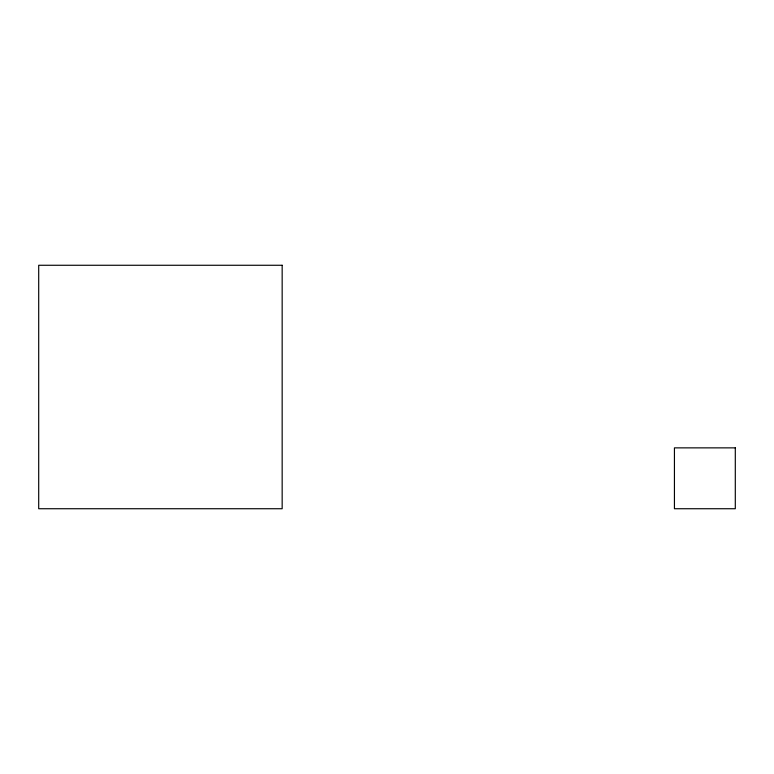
<?xml version="1.0" encoding="UTF-8"?>
<svg xmlns="http://www.w3.org/2000/svg" width="774" height="774" viewBox="0 0 774 774"><rect width="100%" height="100%" fill="white"/><g stroke="black" fill="none" stroke-linecap="round" stroke-linejoin="round"><path stroke-width="1.16" d="M282.162 265.269L38.7 265.269L38.7 508.731L282.162 508.731L282.162 265.269M735.3 447.865L674.435 447.865L674.435 508.731L735.3 508.731L735.3 447.865"/></g></svg>
